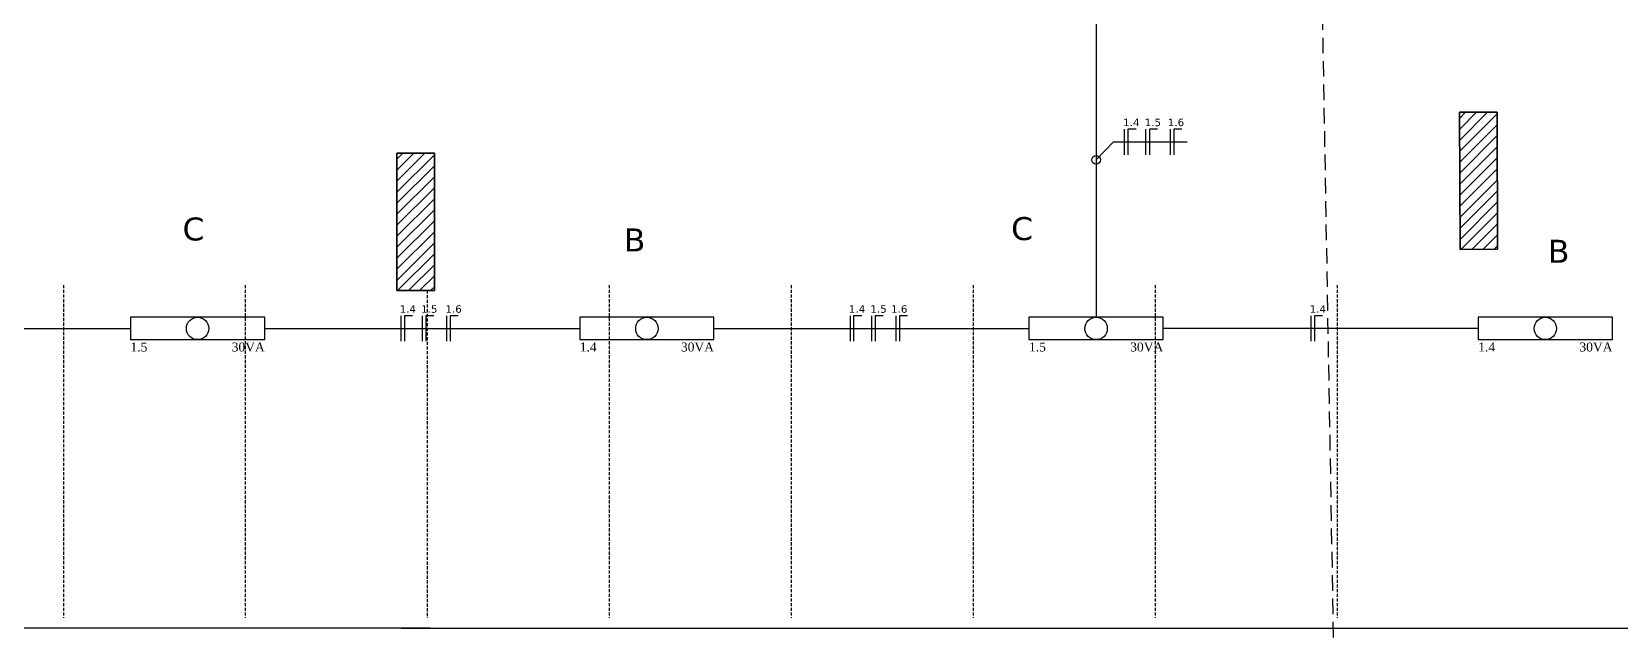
# Model space of a CAD drawing. Extents: x -175055 to -48386, y 10342 to 134050.
# Drawn here: x -68316 to -55587, y 111809 to 116610 of the extents above; entities that cross this region are included whole.
import ezdxf
from ezdxf.enums import TextEntityAlignment as Align

# ---------------------------------------------------------------- set-up
doc = ezdxf.new("R2010")
doc.units = 0
doc.header["$LTSCALE"] = 50
doc.header["$MEASUREMENT"] = 0
doc.linetypes.add('DASHED2', pattern=[0.375, 0.25, -0.125])
doc.linetypes.add('HIDDENX2', pattern=[0.75, 0.5, -0.25])
doc.layers.get('0').update_dxf_attribs({"linetype": 'CONTINUOUS'})
for name, color, linetype in [('ABE', 7, 'CONTINUOUS'), ('Eletrodutos', 6, 'CONTINUOUS'), ('Inst. Elétricas', 80, 'CONTINUOUS'), ('SIMBOLOGIA', 1, 'CONTINUOUS')]:
    doc.layers.add(name, color=color, linetype=linetype)
doc.styles.add('JMS1', font='times.ttf')
doc.styles.add('TECHNICLIGHT', font='tel_____.pfb', dxfattribs={"height": 2})

# ---------------------------------------------------------------- blocks, each defined once
blk = doc.blocks.new('*X1')
at = {"color": 0}
for p, q in [((425, 1600.6), (447.4, 1623)), ((425, 1609.4), (438.6, 1623)), ((425, 1618.3), (429.7, 1623)), ((425, 1591.7), (455, 1621.7)), ((425, 1582.9), (455, 1612.9)), ((425, 1574.1), (455, 1604.1)), ((425, 1565.2), (455, 1595.2)), ((425, 1556.4), (455, 1586.4)), ((425, 1547.6), (455, 1577.6)), ((425, 1538.7), (455, 1568.7)), ((425, 1529.9), (455, 1559.9)), ((425, 1521), (455, 1551)), ((425.8, 1513), (455, 1542.2)), ((434.6, 1513), (455, 1533.4)), ((443.5, 1513), (455, 1524.5)), ((452.3, 1513), (455, 1515.7))]:
    blk.add_line(p, q, dxfattribs=at)
blk = doc.blocks.new('A$C6210122E')
at = {"linetype": 'Continuous'}
blk.add_lwpolyline([(-300, -50), (300, -50), (300, 50), (-300, 50)], close=True, dxfattribs=at)
blk.add_circle((0, 0), 50, dxfattribs=at)
at = {"linetype": 'Continuous', "style": 'JMS1'}
for tag, p in [('CMD', (300, 83)), ('POT.', (300, -83))]:
    blk.add_attdef(tag, text='', height=40, dxfattribs=at).set_placement(p, align=Align.MIDDLE_RIGHT)
blk.add_attdef('CIRC.', text='', height=40, dxfattribs=at).set_placement((-300, -83), align=Align.MIDDLE_LEFT)
blk = doc.blocks.new('FASE')
at = {"layer": 'Inst. Elétricas'}
blk.add_line((-21, 104), (-21, -100), dxfattribs=at)
blk = doc.blocks.new('NEUTRO')
at = {"layer": 'Inst. Elétricas'}
blk.add_lwpolyline([(66, 41), (1, 41), (1, -163)], dxfattribs=at)

msp = doc.modelspace()

# ---------------------------------------------------------------- linework, layer by layer
for p, q in [((-59787, 115583), (-59647, 115726)), ((-59647, 115726), (-59056, 115726))]:
    msp.add_line(p, q)
at = {"color": 4}
msp.add_circle((-59787, 115583), 35.3, dxfattribs=at)
at = {"layer": 'ABE', "color": 7}
for p, q in [((-56574, 115965), (-56874, 115964)), ((-56574, 115965), (-56874, 115964)), ((-56574, 115965), (-56874, 115964)), ((-56574, 115965), (-56874, 115964)), ((-56574, 115965), (-56874, 115964)), ((-56574, 115965), (-56874, 115964)), ((-56874, 115964), (-56870, 114864)), ((-56874, 115964), (-56870, 114864)), ((-56874, 115964), (-56870, 114864)), ((-56874, 115964), (-56870, 114864)), ((-56874, 115964), (-56870, 114864)), ((-56874, 115964), (-56870, 114864)), ((-56570, 114865), (-56574, 115965)), ((-56570, 114865), (-56574, 115965)), ((-56570, 114865), (-56574, 115965)), ((-56570, 114865), (-56574, 115965)), ((-56570, 114865), (-56574, 115965)), ((-56570, 114865), (-56574, 115965)), ((-65390, 115635), (-65090, 115635)), ((-65090, 115635), (-65390, 115635)), ((-65090, 115635), (-65390, 115635)), ((-65390, 115635), (-65390, 114535)), ((-65390, 115635), (-65390, 114535)), ((-65090, 114535), (-65090, 115635)), ((-65090, 114535), (-65090, 115635)), ((-56870, 114864), (-56570, 114865)), ((-56870, 114864), (-56570, 114865)), ((-56870, 114864), (-56570, 114865)), ((-56870, 114864), (-56570, 114865)), ((-56870, 114864), (-56570, 114865)), ((-56870, 114864), (-56570, 114865)), ((-56645, 114865), (-56795, 114864)), ((-56645, 114865), (-56795, 114864)), ((-65390, 114535), (-65090, 114535)), ((-65390, 114535), (-65090, 114535)), ((-65165, 114535), (-65315, 114535)), ((-65124, 111826), (-76633, 111826)), ((-65356, 111826), (-53847, 111826))]:
    msp.add_line(p, q, dxfattribs=at)
at = {"layer": 'ABE', "color": 7, "linetype": 'HIDDENX2'}
for p, q in [((-68063, 114577), (-68063, 111908)), ((-66605, 114577), (-66605, 111908)), ((-63689, 114577), (-63689, 111908)), ((-62230, 114577), (-62230, 111908)), ((-60772, 114577), (-60772, 111908)), ((-59314, 114577), (-59314, 111908)), ((-57856, 114577), (-57856, 111908)), ((-65147, 114535), (-65147, 111908))]:
    msp.add_line(p, q, dxfattribs=at)
at = {"layer": 'ABE', "color": 7}
for points in [[(-56870, 114864), (-56874, 115964), (-56574, 115965), (-56570, 114865)], [(-56574, 115965), (-56874, 115964), (-56870, 114864), (-56570, 114865)], [(-56870, 114864), (-56874, 115964), (-56574, 115965), (-56570, 114865)], [(-56574, 115965), (-56874, 115964), (-56870, 114864), (-56570, 114865)], [(-65390, 114535), (-65390, 115635), (-65090, 115635), (-65090, 114535)], [(-65090, 115635), (-65390, 115635), (-65390, 114535), (-65090, 114535)], [(-65090, 115635), (-65390, 115635), (-65390, 114535), (-65090, 114535)]]:
    msp.add_lwpolyline(points, close=True, dxfattribs=at)
at = {"layer": 'Eletrodutos', "linetype": 'DASHED2', "ltscale": 10}
msp.add_line((-58017, 119187), (-57764, 104737), dxfattribs=at)
at = {"layer": 'Eletrodutos'}
for p, q in [((-59787, 116847), (-59787, 114320)), ((-70049, 114230), (-67525, 114230)), ((-66449, 114230), (-63925, 114230)), ((-62849, 114230), (-60325, 114230)), ((-56725, 114230), (-59249, 114230))]:
    msp.add_line(p, q, dxfattribs=at)

# ---------------------------------------------------------------- block references
at = {"color": 7, "true_color": 0xffffff}
for name, p in [('FASE', (-59540, 115724)), ('NEUTRO', (-59533, 115787)), ('FASE', (-59369, 115724)), ('NEUTRO', (-59361, 115787)), ('FASE', (-59173, 115724)), ('NEUTRO', (-59166, 115787)), ('FASE', (-65338, 114228)), ('NEUTRO', (-65331, 114291)), ('FASE', (-65166, 114228)), ('NEUTRO', (-65159, 114291)), ('FASE', (-64971, 114228)), ('NEUTRO', (-64964, 114291)), ('FASE', (-61738, 114228)), ('NEUTRO', (-61731, 114291)), ('FASE', (-61566, 114228)), ('NEUTRO', (-61559, 114291)), ('FASE', (-61371, 114228)), ('NEUTRO', (-61364, 114291)), ('FASE', (-58046, 114228)), ('NEUTRO', (-58039, 114291))]:
    msp.add_blockref(name, p, dxfattribs=at)
at = {"layer": 'ABE', "color": 7, "xscale": 10, "yscale": 10, "zscale": 10, "rotation": 0.1998590391247469}
msp.add_blockref('*X1', (-61067, 99720), dxfattribs=at)
msp.add_blockref('*X1', (-61067, 99720), dxfattribs=at)
at = {"layer": 'ABE', "color": 7, "xscale": 10, "yscale": 10, "zscale": 10}
msp.add_blockref('*X1', (-69640, 99406), dxfattribs=at)
at = {"layer": 'SIMBOLOGIA', "linetype": 'Continuous', "xscale": 1.792968750931323, "yscale": 1.792968716472387, "zscale": 1.792968750931323}
for p, values in [((-66987, 114230), {'POT.': '30VA', 'CIRC.': '1.5'}), ((-63387, 114230), {'POT.': '30VA', 'CIRC.': '1.4'}), ((-59787, 114230), {'POT.': '30VA', 'CIRC.': '1.5'}), ((-56187, 114230), {'POT.': '30VA', 'CIRC.': '1.4'})]:
    msp.add_blockref('A$C6210122E', p, dxfattribs=at).add_auto_attribs(values)

# ---------------------------------------------------------------- texts
at = {"layer": 'Eletrodutos', "char_height": 183.89, "attachment_point": 1, "style": 'TECHNICLIGHT'}
for s, insert in [('{\\fVerdana|b0|i0|c0|p34;\\C41;\\c5369588;C}', (-67108, 115120)), ('{\\fVerdana|b0|i0|c0|p34;\\C41;\\c5369588;C}', (-60468, 115123)), ('{\\fVerdana|b0|i0|c0|p34;\\C41;\\c5369588;B}', (-63572, 115032)), ('{\\fVerdana|b0|i0|c0|p34;\\C41;\\c5369588;B}', (-56167, 114941))]:
    msp.add_mtext_dynamic_manual_height_columns(s, width=660.23, gutter_width=10, heights=[0], dxfattribs=dict(at, insert=insert))
at = {"layer": 'Inst. Elétricas', "color": 7, "char_height": 60, "attachment_point": 1, "style": 'TECHNICLIGHT'}
for s, width, insert in [('{\\fVerdana|b0|i0|c0|p34;1.4}', 123, (-59570, 115913)), ('{\\fVerdana|b0|i0|c0|p34;1.5}', 95.74, (-59398, 115913)), ('{\\fVerdana|b0|i0|c0|p34;1.6}', 123, (-59212, 115913)), ('{\\fVerdana|b0|i0|c0|p34;1.4}', 123, (-65368, 114416)), ('{\\fVerdana|b0|i0|c0|p34;1.5}', 95.74, (-65196, 114416)), ('{\\fVerdana|b0|i0|c0|p34;1.6}', 123, (-65001, 114416)), ('{\\fVerdana|b0|i0|c0|p34;1.4}', 123, (-61768, 114416)), ('{\\fVerdana|b0|i0|c0|p34;1.5}', 95.74, (-61596, 114416)), ('{\\fVerdana|b0|i0|c0|p34;1.6}', 123, (-61430, 114416)), ('{\\fVerdana|b0|i0|c0|p34;1.4}', 95.74, (-58076, 114416))]:
    msp.add_mtext_dynamic_manual_height_columns(s, width=width, gutter_width=10, heights=[0], dxfattribs=dict(at, insert=insert))

doc.saveas('drawing.dxf')
